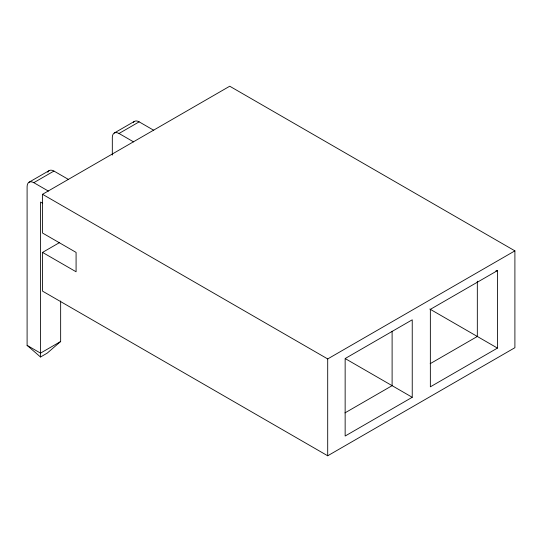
<?xml version="1.0" encoding="UTF-8"?>
<svg xmlns="http://www.w3.org/2000/svg" width="542" height="542" viewBox="0 0 542 542"><rect width="100%" height="100%" fill="white"/><g stroke="black" fill="none" stroke-linecap="round" stroke-linejoin="round"><path stroke-width="0.81" d="M60.65 300.993L60.65 341.507L47.229 353.127L40.521 357.002L27.1 345.383L27.1 186.55A9.492 5.481 60 0 1 33.807 182.674L53.936 171.055L68.536 179.483M29.065 182.207L49.193 170.588M114.281 133.007L134.409 121.388M112.316 155.093L112.316 137.35A9.492 5.481 60 0 1 119.023 133.481L139.152 121.855L153.752 130.283M42.533 252.403L76.083 271.772L76.083 252.403L42.533 233.033L42.533 194.3L229.733 86.219L514.9 250.858L514.9 347.7L327.7 455.781L42.533 291.142L42.533 252.403L59.349 242.694M60.65 341.507L40.521 353.127L27.1 345.383M42.533 194.3L327.7 358.933L514.9 250.858M497.454 270.614L430.355 309.353L430.355 386.825L497.454 348.093L497.454 270.614L495.842 270.919M344.963 412.889L392.11 385.667L392.11 331.223M430.179 363.689L477.326 336.467L477.326 281.19M412.238 397.286L345.146 436.025L345.146 358.547L412.238 319.807L412.238 397.286L345.329 358.655M429.806 309.035L497.454 348.093M119.023 133.481L133.623 141.902M33.807 182.674L48.407 191.102M42.703 203.304L40.521 202.044L40.521 357.002M327.7 358.933L327.7 455.781M47.743 172.261A9.492 5.481 60 0 1 53.936 171.055M133.346 122.377A9.492 5.481 60 0 1 139.152 121.855"/></g></svg>
